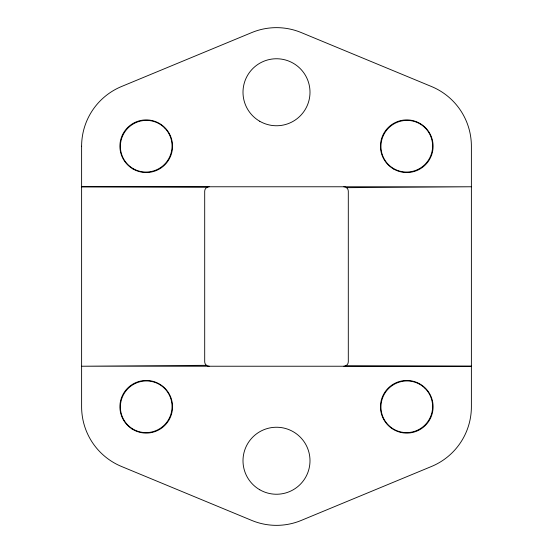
<?xml version="1.0" encoding="UTF-8"?>
<svg xmlns="http://www.w3.org/2000/svg" width="553" height="553" viewBox="0 0 553 553"><rect width="100%" height="100%" fill="white"/><g stroke="black" fill="none" stroke-linecap="round" stroke-linejoin="round"><path stroke-width="0.83" d="M346.558 187.688L471.384 186.769L81.616 186.769L207.444 187.108M206.442 365.312L81.616 366.231L471.384 366.231L345.556 365.892M343.848 366.231A4.452 4.452 0 0 0 348.3 361.78L348.3 191.22A4.452 4.452 0 0 0 343.848 186.769M209.152 366.231A4.452 4.452 0 0 1 204.7 361.78L204.7 191.22A4.452 4.452 0 0 1 209.152 186.769M81.616 146.22L81.616 406.78A64.604 64.604 0 0 0 121.494 466.469L251.774 520.435A64.604 64.604 0 0 0 301.219 520.435L431.506 466.469A64.604 64.604 0 0 0 471.384 406.78L471.384 146.22A64.604 64.604 0 0 0 431.506 86.531L301.226 32.565A64.604 64.604 0 0 0 251.781 32.565L121.494 86.531A64.604 64.604 0 0 0 81.616 146.22M131.925 428.879A26.323 26.323 0 0 0 172.508 408.114A26.323 26.323 0 0 0 134.227 383.347A26.323 26.323 0 0 0 131.925 428.879M259.751 489.758A33.498 33.498 0 0 0 309.998 460.746A33.498 33.498 0 0 0 259.751 431.734A33.498 33.498 0 0 0 259.751 489.758M393.618 429.577A26.323 26.323 0 0 0 433.103 406.78A26.323 26.323 0 0 0 393.618 383.989A26.323 26.323 0 0 0 393.618 429.577M393.618 169.018A26.323 26.323 0 0 0 433.103 146.22A26.323 26.323 0 0 0 393.618 123.423A26.323 26.323 0 0 0 393.618 169.018M259.751 121.266A33.498 33.498 0 0 0 309.998 92.254A33.498 33.498 0 0 0 259.751 63.242A33.498 33.498 0 0 0 259.751 121.266M133.059 169.011A26.323 26.323 0 0 0 172.543 146.22A26.323 26.323 0 0 0 133.059 123.423A26.323 26.323 0 0 0 133.059 169.011M164.573 388.427A26.026 25.756 -45 0 0 128.006 388.572A26.026 25.756 -45 0 0 127.867 425.133A26.026 25.756 -45 0 0 164.428 424.994A26.026 25.756 -45 0 0 164.573 388.427M425.133 388.427A26.026 25.756 -45 0 0 388.565 388.572A26.026 25.756 -45 0 0 388.427 425.133A26.026 25.756 -45 0 0 424.994 424.994A26.026 25.756 -45 0 0 425.133 388.427M425.133 127.867A26.026 25.756 -45 0 0 388.572 128.006A26.026 25.756 -45 0 0 388.427 164.573A26.026 25.756 -45 0 0 424.994 164.428A26.026 25.756 -45 0 0 425.133 127.867M164.573 127.867A26.026 25.756 -45 0 0 128.006 128.006A26.026 25.756 -45 0 0 127.867 164.573A26.026 25.756 -45 0 0 164.435 164.428A26.026 25.756 -45 0 0 164.573 127.867"/></g></svg>
